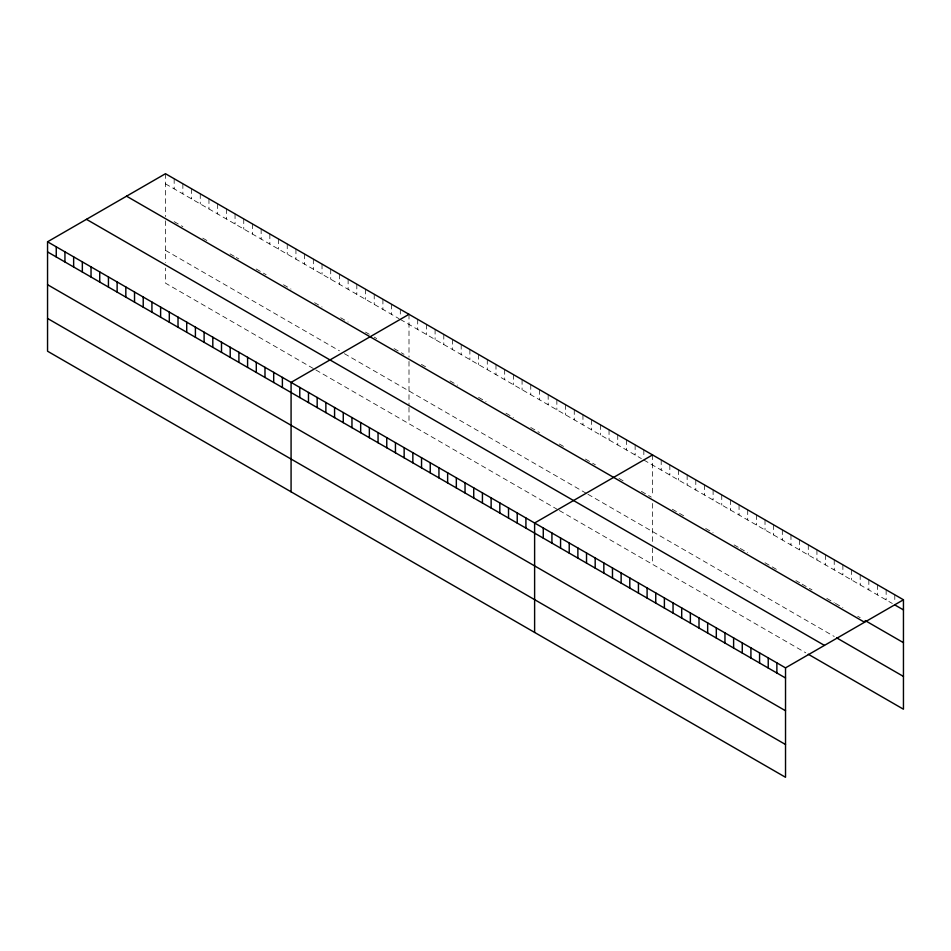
<?xml version="1.0" encoding="UTF-8"?>
<svg xmlns="http://www.w3.org/2000/svg" width="951" height="951" viewBox="0 0 951 951"><rect width="100%" height="100%" fill="white"/><g stroke="black" fill="none" stroke-linecap="round" stroke-linejoin="round"><path stroke-width="0.71" stroke-dasharray="4.75 3.57" d="M165.474 183.84L399.063 318.704M400.312 319.417L641.354 458.584M643.839 460.022L892.323 603.481M174.164 221.631L182.865 226.647M202.741 238.13L208.958 241.72M230.083 253.905L235.052 256.782M236.3 257.495L238.784 258.934M256.176 268.978L266.114 274.708M283.505 284.753L290.97 289.056M314.579 302.691L322.032 306.995M340.672 317.753L348.125 322.056M365.517 332.101L369.25 334.253M374.219 337.13L376.703 338.556M394.094 348.601L404.032 354.343M421.424 364.388L426.405 367.252M450.013 380.887L457.467 385.191M478.591 397.387L486.044 401.691M505.92 413.162L513.374 417.465M530.765 427.51L539.467 432.539M559.354 444.01L565.56 447.6M585.436 459.071L595.385 464.813M618.994 478.448L623.963 481.313M641.354 491.358L651.292 497.1M672.309 509.225L685.909 517.082M705.69 528.494L713.107 532.774M734.113 544.911L739.058 547.764M740.294 548.477L747.712 552.757M765.02 562.754L778.607 570.6M795.916 580.597L799.625 582.737M802.097 584.164L811.988 589.87M826.811 598.429L834.229 602.708M835.465 603.421L842.883 607.713M857.719 616.272L860.191 617.698M165.474 250.363L339.424 350.8M344.393 353.665L586.684 493.557M587.932 494.27L834.229 636.469M313.331 368.501L165.474 283.136L165.474 268.111M315.815 369.939L556.858 509.106M559.354 510.532L805.806 652.826M894.796 594.791L894.796 602.019M886.142 589.798L886.142 599.915M877.488 584.794L877.488 594.922M868.845 579.801L868.845 589.929M860.191 574.808L860.191 584.936M851.537 569.815L851.537 579.932M842.883 564.823L842.883 574.939M834.229 559.818L834.229 569.946M825.575 554.825L825.575 564.953M816.933 549.833L816.933 559.961M808.279 544.84L808.279 554.956M799.625 539.835L799.625 549.963M790.97 534.842L790.97 544.971M782.316 529.85L782.316 539.978M773.662 524.857L773.662 534.985M765.02 519.864L765.02 529.98M756.366 514.86L756.366 524.988M747.712 509.867L747.712 519.995M739.058 504.874L739.058 515.002M730.404 499.881L730.404 509.998M721.75 494.889L721.75 505.005M713.107 489.884L713.107 500.012M704.453 484.891L704.453 495.019M695.799 479.898L695.799 490.027M687.145 474.906L687.145 485.022M678.491 469.901L678.491 480.029M669.837 464.908L669.837 475.036M661.195 459.915L661.195 470.044M652.541 454.923L652.541 496.446M652.541 503.436L652.541 543.865M652.541 547.954L652.541 564.335M643.839 449.894L643.839 457.134M635.137 444.878L635.137 455.006M626.447 439.861L626.447 449.978M617.746 434.833L617.746 444.961M609.044 429.816L609.044 439.933M600.354 424.788L600.354 434.916M591.653 419.771L591.653 429.9M582.951 414.743L582.951 424.871M574.261 409.726L574.261 419.855M565.56 404.71L565.56 414.826M556.858 399.682L556.858 409.81M548.168 394.665L548.168 404.793M539.467 389.637L539.467 399.765M530.765 384.62L530.765 394.748M522.075 379.604L522.075 389.72M513.374 374.575L513.374 384.703M504.684 369.559L504.684 379.675M495.982 364.53L495.982 374.658M487.281 359.514L487.281 369.642M478.591 354.485L478.591 364.613M469.889 349.469L469.889 359.597M461.187 344.452L461.187 354.568M452.498 339.424L452.498 349.552M443.796 334.407L443.796 344.524M435.094 329.379L435.094 339.507M426.405 324.362L426.405 334.49M417.703 319.334L417.703 329.462M409.001 314.317L409.001 357.207M409.001 361.428L409.001 404.627M409.001 407.349L409.001 423.742M400.312 309.301L400.312 316.528M391.61 304.272L391.61 314.401M382.908 299.256L382.908 309.384M374.219 294.228L374.219 304.356M365.517 289.211L365.517 299.339M356.815 284.194L356.815 294.311M348.125 279.166L348.125 289.294M339.424 274.15L339.424 284.266M330.722 269.121L330.722 279.249M322.032 264.105L322.032 274.233M313.331 259.076L313.331 269.204M304.629 254.06L304.629 264.188M295.939 249.043L295.939 259.159M287.238 244.015L287.238 254.143M278.536 238.998L278.536 249.114M269.846 233.97L269.846 244.098M261.145 228.953L261.145 239.081M252.443 223.937L252.443 234.053M243.753 218.908L243.753 229.036M235.052 213.892L235.052 224.008M226.35 208.863L226.35 218.992M217.66 203.847L217.66 213.975M208.958 198.818L208.958 208.947M200.257 193.802L200.257 203.93M191.567 188.785L191.567 198.902M182.865 183.757L182.865 193.885M174.164 178.74L174.164 188.857M165.474 173.712L165.474 216.602M165.474 220.822L165.474 262.654"/><path stroke-width="1.43" d="M47.55 241.792L785.526 667.864L785.526 777.288L47.55 351.216L47.55 241.792L165.474 173.712L903.45 599.784L903.45 709.208L808.279 654.252M409.001 314.317L291.077 382.397L291.077 491.822M652.541 454.923L534.617 523.002L534.617 632.427M785.526 667.864L903.45 599.784M894.796 604.919L903.45 609.912M865.137 620.551L903.45 642.674M126.554 196.179L864.53 622.251M836.702 637.895L903.45 676.434M86.47 219.336L824.446 645.396M47.55 251.92L785.526 677.992M47.55 284.694L785.526 710.754M47.55 318.454L785.526 744.514M776.872 662.871L776.872 672.999M768.23 657.878L768.23 667.994M759.576 652.885L759.576 663.002M750.921 647.881L750.921 658.009M742.267 642.888L742.267 653.016M733.613 637.895L733.613 648.023M724.959 632.902L724.959 643.019M716.317 627.898L716.317 638.026M707.663 622.905L707.663 633.033M699.009 617.912L699.009 628.04M690.355 612.919L690.355 623.048M681.701 607.927L681.701 618.043M673.046 602.922L673.046 613.05M664.392 597.929L664.392 608.058M655.75 592.937L655.75 603.065M647.096 587.944L647.096 598.06M638.442 582.951L638.442 593.067M629.788 577.946L629.788 588.075M621.134 572.954L621.134 583.082M612.48 567.961L612.48 578.089M603.837 562.968L603.837 573.084M595.183 557.964L595.183 568.092M586.529 552.971L586.529 563.099M577.875 547.978L577.875 558.106M569.221 542.985L569.221 553.113M560.567 537.993L560.567 548.109M551.925 532.988L551.925 543.116M543.271 527.995L543.271 538.123M525.915 517.986L525.915 528.102M517.225 512.958L517.225 523.086M508.523 507.941L508.523 518.057M499.822 502.913L499.822 513.041M491.132 497.896L491.132 508.024M482.43 492.868L482.43 502.996M473.729 487.851L473.729 497.979M465.039 482.835L465.039 492.951M456.337 477.806L456.337 487.934M447.636 472.79L447.636 482.906M438.946 467.761L438.946 477.889M430.244 462.745L430.244 472.873M421.543 457.728L421.543 467.844M412.853 452.7L412.853 462.828M404.151 447.683L404.151 457.8M395.45 442.655L395.45 452.783M386.76 437.638L386.76 447.766M378.058 432.61L378.058 442.738M369.357 427.593L369.357 437.722M360.667 422.577L360.667 432.693M351.965 417.548L351.965 427.677M343.263 412.532L343.263 422.648M334.574 407.504L334.574 417.632M325.872 402.487L325.872 412.615M317.17 397.459L317.17 407.587M308.481 392.442L308.481 402.57M299.779 387.426L299.779 397.542M282.388 377.381L282.388 387.509M273.686 372.352L273.686 382.48M264.984 367.336L264.984 377.464M256.294 362.319L256.294 372.435M247.593 357.291L247.593 367.419M238.903 352.274L238.903 362.39M230.201 347.246L230.201 357.374M221.5 342.229L221.5 352.357M212.81 337.201L212.81 347.329M204.108 332.184L204.108 342.312M195.407 327.168L195.407 337.284M186.717 322.139L186.717 332.268M178.015 317.123L178.015 327.239M169.314 312.094L169.314 322.223M160.624 307.078L160.624 317.206M151.922 302.049L151.922 312.178M143.221 297.033L143.221 307.161M134.531 292.016L134.531 302.133M125.829 286.988L125.829 297.116M117.128 281.971L117.128 292.1M108.438 276.943L108.438 287.071M99.736 271.927L99.736 282.055M91.034 266.91L91.034 277.026M82.345 261.882L82.345 272.01M73.643 256.865L73.643 266.981M64.941 251.837L64.941 261.965M56.252 246.82L56.252 256.948"/></g></svg>
